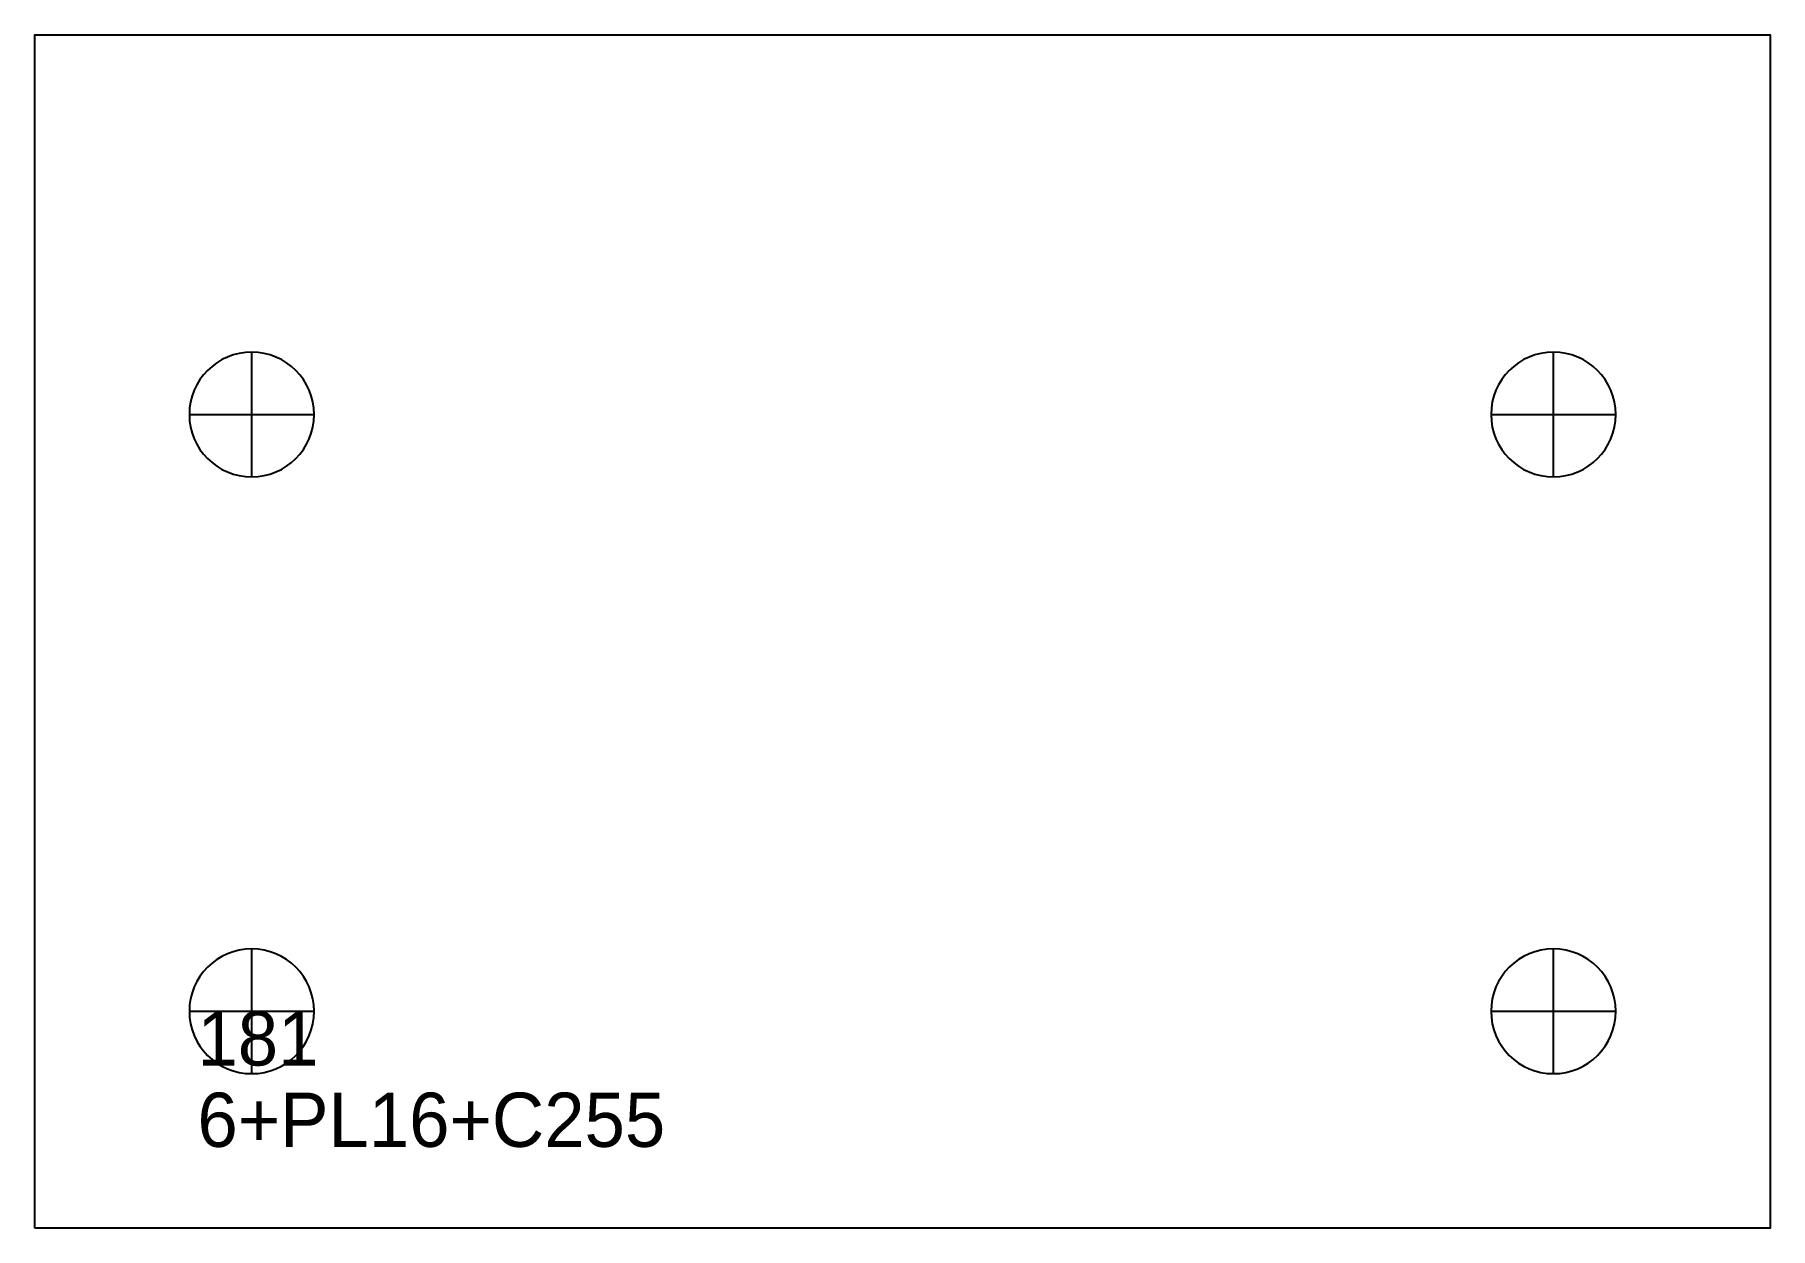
# Model space of a CAD drawing. Extents: x 0 to 320, y 0 to 220.
import ezdxf

# ---------------------------------------------------------------- set-up
doc = ezdxf.new("R2010")
doc.units = 0
for name, color, linetype in [('22', 7, 'CONTINUOUS'), ('CUT', 7, 'CONTINUOUS'), ('SCRIBE', 3, 'CONTINUOUS'), ('TEXT', 7, 'CONTINUOUS')]:
    doc.layers.add(name, color=color, linetype=linetype)

msp = doc.modelspace()

# ---------------------------------------------------------------- linework, layer by layer
at = {"layer": '22', "color": 7, "linetype": 'CONTINUOUS'}
for p, q in [((40.01, 138.5), (40.01, 161.5)), ((280.01, 138.5), (280.01, 161.5)), ((28.51, 150), (51.51, 150)), ((268.51, 150), (291.51, 150)), ((40.01, 28.5), (40.01, 51.5)), ((280.01, 28.5), (280.01, 51.5)), ((28.51, 40), (51.51, 40)), ((268.51, 40), (291.51, 40))]:
    msp.add_line(p, q, dxfattribs=at)
for points in [[(40.01, 161.5, 1), (40.01, 138.5, 1)], [(280.01, 161.5, 1), (280.01, 138.5, 1)], [(40.01, 51.5, 1), (40.01, 28.5, 1)], [(280.01, 51.5, 1), (280.01, 28.5, 1)]]:
    msp.add_lwpolyline(points, format="xyb", close=True, dxfattribs=at)
at = {"layer": 'CUT', "color": 7, "linetype": 'CONTINUOUS'}
msp.add_lwpolyline([(0, 0), (0, 220), (320, 220), (320, 0)], close=True, dxfattribs=at)

# ---------------------------------------------------------------- texts
at = {"layer": 'SCRIBE', "color": 3}
msp.add_text('181', height=10, dxfattribs=at).set_placement((30, 30))
at = {"layer": 'TEXT', "color": 7}
msp.add_text('6+PL16+C255', height=10, dxfattribs=at).set_placement((30, 15))

doc.saveas('drawing.dxf')
